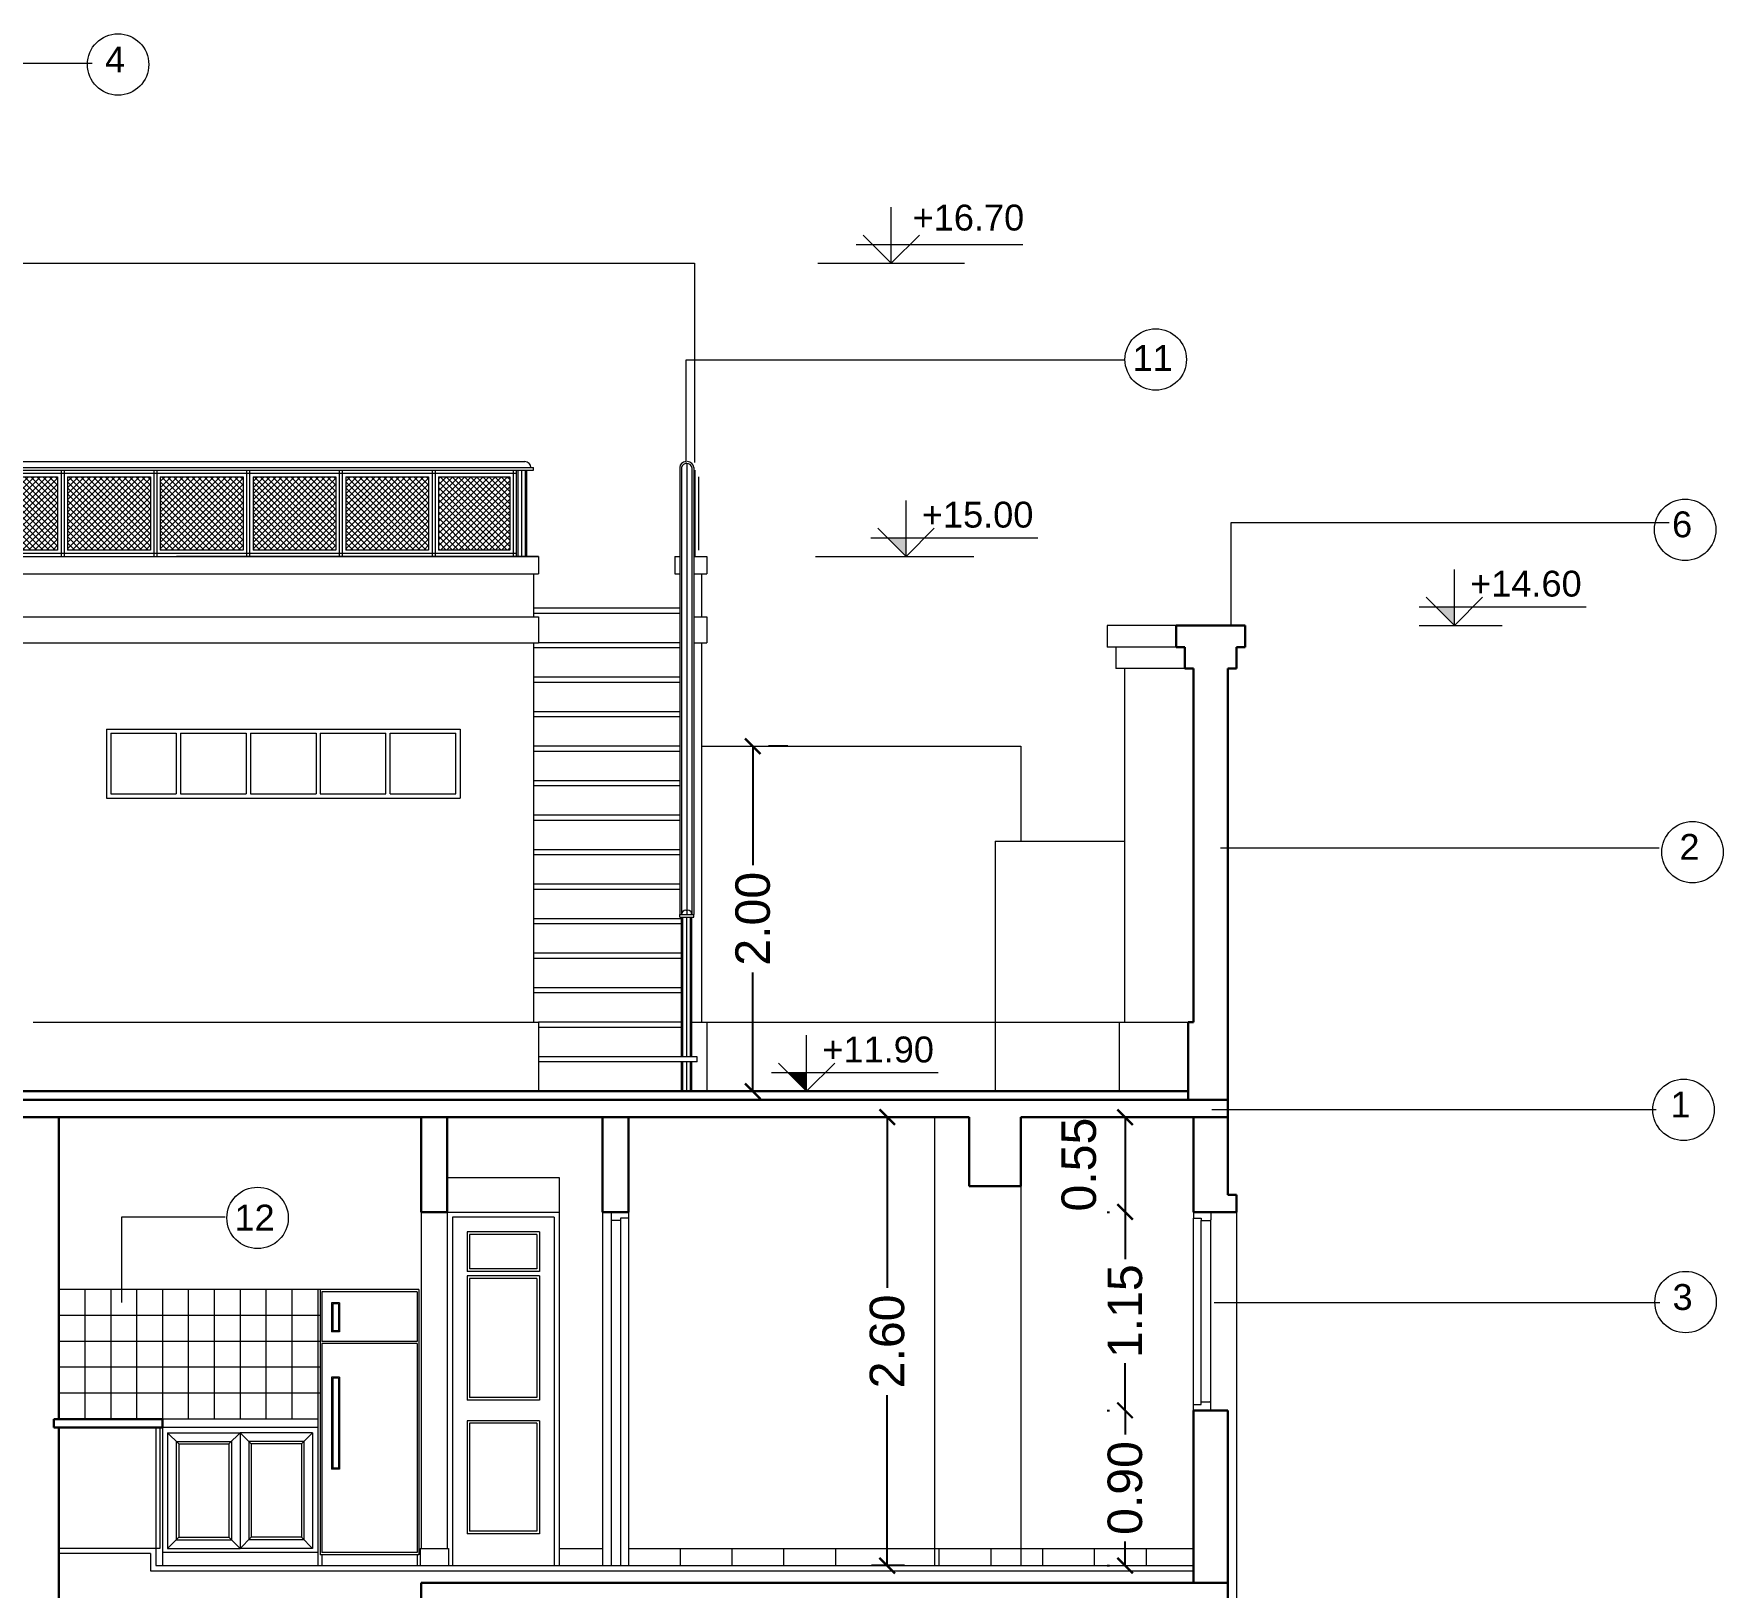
# Model space of a CAD drawing. Header units: millimetres. Extents: x 1578 to 2210, y 899 to 1032.
# Drawn here: x 1644.97 to 1654.76, y 911.18 to 920.18 of the extents above; entities that cross this region are included whole.
import ezdxf

# ---------------------------------------------------------------- set-up
doc = ezdxf.new("R2010")
doc.units = ezdxf.units.MM
for name, color, linetype, lineweight in [('CARPINTERIA', 7, 'Continuous', 18), ('COTAS', 7, 'Continuous', 15), ('ESTRUCTURA', 3, 'Continuous', 30), ('MUROS', 1, 'Continuous', 30), ('PISOS', 9, 'Continuous', 9), ('SANITARIOS', 7, 'Continuous', 20), ('TRAMAS', 7, 'Continuous', 15), ('UMBRALES', 7, 'Continuous', 18)]:
    doc.layers.add(name, color=color, linetype=linetype, lineweight=lineweight)
doc.styles.add('STYLE1', font='ARIAL.TTF')
doc.dimstyles.get("Standard").update_dxf_attribs({"dimscale": 0, "dimtxt": 0.2, "dimasz": 0.09, "dimexe": 0.09, "dimexo": 0.5, "dimgap": 0.05, "dimtad": 0, "dimzin": 0, "dimdsep": 46, "dimtxsty": 'STYLE1', "dimblk1": 'ARCHTICK', "dimblk2": 'ARCHTICK', "dimsah": 1, "dimcen": 0, "dimadec": 0, "dimazin": 0, "dimtfac": 1, "dimtofl": 0, "dimtmove": 2, "dimatfit": 3, "dimldrblk": 'ARCHTICK', "dimfxl": 1, "dimtolj": 1, "dimtzin": 0, "dimarcsym": 0})

# ---------------------------------------------------------------- blocks, each defined once
blk = doc.blocks.new('_ARCHTICK')
at = {"color": 0, "linetype": 'ByBlock', "const_width": 0.15}
blk.add_lwpolyline([(-0.5, -0.5), (0.5, 0.5)], dxfattribs=at)
blk = doc.blocks.new('*D97')
at = {"layer": 'COTAS', "color": 0, "lineweight": -2, "ltscale": 0.05}
for p, q in [((1649.1345, 916.0502), (1649.1345, 915.3614)), ((1649.3376, 916.0502), (1649.2245, 916.0502)), ((1649.1345, 914.0502), (1649.1345, 914.7391)), ((1649.3676, 914.0502), (1649.2245, 914.0502))]:
    blk.add_line(p, q, dxfattribs=at)
at = {"layer": 'DEFPOINTS', "color": 0, "ltscale": 0.05}
for p in [(1648.8376, 916.0502), (1648.8676, 914.0502), (1649.1345, 914.0502)]:
    blk.add_point(p, dxfattribs=at)
at = {"layer": 'COTAS', "color": 0, "lineweight": -2, "ltscale": 0.05, "xscale": 0.09, "yscale": 0.09, "zscale": 0.09}
for p, rotation in [((1649.1345, 916.0502), 90), ((1649.1345, 914.0502), 270)]:
    blk.add_blockref('_ARCHTICK', p, dxfattribs=dict(at, rotation=rotation))
at = {"layer": 'COTAS', "color": 0, "ltscale": 0.05, "insert": (1649.1345, 915.0502), "char_height": 0.2, "attachment_point": 5, "rotation": 90, "style": 'STYLE1'}
blk.add_mtext('\\A1;2.00', dxfattribs=at)
blk = doc.blocks.new('*D98')
at = {"layer": 'COTAS', "color": 0, "lineweight": -2, "ltscale": 0.05}
for p, q in [((1649.888, 913.9002), (1649.823, 913.9002)), ((1649.913, 913.9002), (1649.913, 912.9114)), ((1649.913, 911.3002), (1649.913, 912.2891)), ((1650.013, 911.3002), (1649.823, 911.3002))]:
    blk.add_line(p, q, dxfattribs=at)
at = {"layer": 'DEFPOINTS', "color": 0, "ltscale": 0.05}
for p in [(1650.388, 913.9002), (1649.913, 911.3002), (1650.513, 911.3002)]:
    blk.add_point(p, dxfattribs=at)
at = {"layer": 'COTAS', "color": 0, "lineweight": -2, "ltscale": 0.05, "xscale": 0.09, "yscale": 0.09, "zscale": 0.09}
for p, rotation in [((1649.913, 913.9002), 90), ((1649.913, 911.3002), 270)]:
    blk.add_blockref('_ARCHTICK', p, dxfattribs=dict(at, rotation=rotation))
at = {"layer": 'COTAS', "color": 0, "ltscale": 0.05, "insert": (1649.913, 912.6002), "char_height": 0.2, "attachment_point": 5, "rotation": 90, "style": 'STYLE1'}
blk.add_mtext('\\A1;2.60', dxfattribs=at)
blk = doc.blocks.new('*D99')
at = {"layer": 'COTAS', "color": 0, "lineweight": -2, "ltscale": 0.05}
for p, q in [((1651.188, 912.2002), (1651.2016, 912.2002)), ((1651.2916, 912.2002), (1651.2916, 912.0597)), ((1651.2916, 911.3002), (1651.2916, 911.4408)), ((1651.188, 911.3002), (1651.2016, 911.3002))]:
    blk.add_line(p, q, dxfattribs=at)
at = {"layer": 'DEFPOINTS', "color": 0, "ltscale": 0.05}
for p in [(1651.688, 912.2002), (1651.2916, 911.3002), (1651.688, 911.3002)]:
    blk.add_point(p, dxfattribs=at)
at = {"layer": 'COTAS', "color": 0, "lineweight": -2, "ltscale": 0.05, "xscale": 0.09, "yscale": 0.09, "zscale": 0.09}
for p, rotation in [((1651.2916, 912.2002), 90), ((1651.2916, 911.3002), 270)]:
    blk.add_blockref('_ARCHTICK', p, dxfattribs=dict(at, rotation=rotation))
at = {"layer": 'COTAS', "color": 0, "ltscale": 0.05, "insert": (1651.2916, 911.7502), "char_height": 0.2, "attachment_point": 5, "rotation": 90, "style": 'STYLE1'}
blk.add_mtext('\\A1;0.90', dxfattribs=at)
blk = doc.blocks.new('*D100')
at = {"layer": 'COTAS', "color": 0, "lineweight": -2, "ltscale": 0.05}
for p, q in [((1651.188, 913.3502), (1651.2016, 913.3502)), ((1651.2916, 913.3502), (1651.2916, 913.0763)), ((1651.2916, 912.2002), (1651.2916, 912.4742)), ((1651.188, 912.2002), (1651.2016, 912.2002))]:
    blk.add_line(p, q, dxfattribs=at)
at = {"layer": 'DEFPOINTS', "color": 0, "ltscale": 0.05}
for p in [(1651.688, 913.3502), (1651.2916, 912.2002), (1651.688, 912.2002)]:
    blk.add_point(p, dxfattribs=at)
at = {"layer": 'COTAS', "color": 0, "lineweight": -2, "ltscale": 0.05, "xscale": 0.09, "yscale": 0.09, "zscale": 0.09}
for p, rotation in [((1651.2916, 913.3502), 90), ((1651.2916, 912.2002), 270)]:
    blk.add_blockref('_ARCHTICK', p, dxfattribs=dict(at, rotation=rotation))
at = {"layer": 'COTAS', "color": 0, "ltscale": 0.05, "insert": (1651.2916, 912.7752), "char_height": 0.2, "attachment_point": 5, "rotation": 90, "style": 'STYLE1'}
blk.add_mtext('\\A1;1.15', dxfattribs=at)
blk = doc.blocks.new('*D101')
at = {"layer": 'COTAS', "color": 0, "lineweight": -2, "ltscale": 0.05}
for p, q in [((1651.188, 913.9002), (1651.2016, 913.9002)), ((1651.2916, 913.9002), (1651.2916, 913.3502)), ((1651.188, 913.3502), (1651.2016, 913.3502))]:
    blk.add_line(p, q, dxfattribs=at)
at = {"layer": 'DEFPOINTS', "color": 0, "ltscale": 0.05}
for p in [(1651.688, 913.9002), (1651.2916, 913.3502), (1651.688, 913.3502)]:
    blk.add_point(p, dxfattribs=at)
at = {"layer": 'COTAS', "color": 0, "lineweight": -2, "ltscale": 0.05, "xscale": 0.09, "yscale": 0.09, "zscale": 0.09}
for p, rotation in [((1651.2916, 913.9002), 90), ((1651.2916, 913.3502), 270)]:
    blk.add_blockref('_ARCHTICK', p, dxfattribs=dict(at, rotation=rotation))
at = {"layer": 'COTAS', "color": 0, "ltscale": 0.05, "insert": (1651.0245, 913.6252), "char_height": 0.2, "attachment_point": 5, "rotation": 90, "style": 'STYLE1'}
blk.add_mtext('\\A1;0.55', dxfattribs=at)

msp = doc.modelspace()

# ---------------------------------------------------------------- hatches: boundary and pattern name
at = {"layer": 'COTAS', "ltscale": 0.05}
h = msp.add_hatch(color=256, dxfattribs=at)
h.paths.add_polyline_path([(1653.1999, 916.859), (1653.0911, 916.859), (1653.1999, 916.7502)])
h.paths.add_polyline_path([(1650.0225, 917.259), (1649.9137, 917.259), (1650.0225, 917.1502)])
msp.add_hatch(color=256, dxfattribs=at).paths.add_polyline_path([(1649.4462, 914.1587), (1649.3374, 914.1587), (1649.4459, 914.0502), (1649.4462, 914.0502)])
at = {"layer": 'PISOS', "ltscale": 0.1}
h = msp.add_hatch(dxfattribs=at)
h.set_pattern_fill('ANSI37', color=256, scale=0.2, style=0)
h.set_pattern_definition([(45, (1662.762318, 841.251814), (-0.0176776695, 0.0176776695), []), (135, (1662.762318, 841.251814), (-0.0176776695, -0.0176776695), [])])
h.paths.add_polyline_path([(1644.6255, 917.1877), (1645.1055, 917.1877), (1645.1055, 917.6127), (1644.6255, 917.6127)])
h = msp.add_hatch(dxfattribs=at)
h.set_pattern_fill('ANSI37', color=256, scale=0.2, style=0)
h.set_pattern_definition([(45, (1663.299818, 841.251814), (-0.0176776695, 0.0176776695), []), (135, (1663.299818, 841.251814), (-0.0176776695, -0.0176776695), [])])
h.paths.add_polyline_path([(1645.163, 917.1877), (1645.643, 917.1877), (1645.643, 917.6127), (1645.163, 917.6127)])
h = msp.add_hatch(dxfattribs=at)
h.set_pattern_fill('ANSI37', color=256, scale=0.2, style=0)
h.set_pattern_definition([(45, (1663.837318, 841.251814), (-0.0176776695, 0.0176776695), []), (135, (1663.837318, 841.251814), (-0.0176776695, -0.0176776695), [])])
h.paths.add_polyline_path([(1645.7005, 917.1877), (1646.1805, 917.1877), (1646.1805, 917.6127), (1645.7005, 917.6127)])
h = msp.add_hatch(dxfattribs=at)
h.set_pattern_fill('ANSI37', color=256, scale=0.2, style=0)
h.set_pattern_definition([(45, (1664.374818, 841.251814), (-0.0176776695, 0.0176776695), []), (135, (1664.374818, 841.251814), (-0.0176776695, -0.0176776695), [])])
h.paths.add_polyline_path([(1646.238, 917.1877), (1646.718, 917.1877), (1646.718, 917.6127), (1646.238, 917.6127)])
h = msp.add_hatch(dxfattribs=at)
h.set_pattern_fill('ANSI37', color=256, scale=0.2, style=0)
h.set_pattern_definition([(45, (1664.912318, 841.251814), (-0.0176776695, 0.0176776695), []), (135, (1664.912318, 841.251814), (-0.0176776695, -0.0176776695), [])])
h.paths.add_polyline_path([(1646.7755, 917.1877), (1647.2555, 917.1877), (1647.2555, 917.6127), (1646.7755, 917.6127)])
at = {"layer": 'PISOS', "ltscale": 0.05}
h = msp.add_hatch(dxfattribs=at)
h.set_pattern_fill('ANSI37', color=256, scale=0.2, style=0)
h.set_pattern_definition([(45, (1571.167602, 826.924777), (-0.0176776695, 0.0176776695), []), (135, (1571.167602, 826.924777), (-0.0176776695, -0.0176776695), [])])
h.paths.add_polyline_path([(1647.313, 917.1877), (1647.7255, 917.1877), (1647.7255, 917.6127), (1647.313, 917.6127)])

# ---------------------------------------------------------------- linework, layer by layer
at = {"layer": 'CARPINTERIA', "ltscale": 0.05}
for p, q in [((1648.7112, 916.8502), (1647.863, 916.8502)), ((1648.7112, 916.8202), (1647.863, 916.8202)), ((1648.713, 916.6202), (1647.863, 916.6202)), ((1648.713, 916.6502), (1647.893, 916.6502)), ((1648.7112, 916.4502), (1647.863, 916.4502)), ((1648.7112, 916.4202), (1647.863, 916.4202)), ((1648.7112, 916.2502), (1647.863, 916.2502)), ((1648.7112, 916.2202), (1647.863, 916.2202)), ((1648.7112, 916.0502), (1647.863, 916.0502)), ((1648.7112, 916.0202), (1647.863, 916.0202)), ((1648.7112, 915.8502), (1647.863, 915.8502)), ((1648.7112, 915.8202), (1647.863, 915.8202)), ((1648.7112, 915.6502), (1647.863, 915.6502)), ((1648.7112, 915.6202), (1647.863, 915.6202)), ((1648.7112, 915.4502), (1647.863, 915.4502)), ((1648.7112, 915.4202), (1647.863, 915.4202)), ((1648.7112, 915.2502), (1647.863, 915.2502)), ((1648.7112, 915.2202), (1647.863, 915.2202)), ((1648.7216, 915.0502), (1647.863, 915.0502)), ((1648.7216, 915.0202), (1647.863, 915.0202)), ((1648.7216, 914.8502), (1647.863, 914.8502)), ((1648.7216, 914.8202), (1647.863, 914.8202)), ((1648.7216, 914.6502), (1647.863, 914.6502)), ((1648.7216, 914.6202), (1647.863, 914.6202)), ((1648.7216, 914.4502), (1647.893, 914.4502)), ((1648.7216, 914.4202), (1647.893, 914.4202)), ((1648.8125, 914.2502), (1647.893, 914.2502)), ((1648.8125, 914.2202), (1648.8125, 914.2502)), ((1648.8125, 914.2202), (1647.893, 914.2202))]:
    msp.add_line(p, q, dxfattribs=at)
at = {"layer": 'CARPINTERIA', "ltscale": 0.1}
for p, q in [((1645.413, 916.1252), (1645.413, 915.7752)), ((1645.413, 916.1252), (1645.793, 916.1252)), ((1645.793, 916.1252), (1645.793, 915.7752)), ((1645.818, 916.1252), (1645.818, 915.7752)), ((1645.818, 916.1252), (1646.198, 916.1252)), ((1646.198, 916.1252), (1646.198, 915.7752)), ((1646.223, 916.1252), (1646.223, 915.7752)), ((1646.223, 916.1252), (1646.603, 916.1252)), ((1646.603, 916.1252), (1646.603, 915.7752)), ((1646.628, 916.1252), (1646.628, 915.7752)), ((1646.628, 916.1252), (1647.008, 916.1252)), ((1647.008, 915.7752), (1647.008, 916.1252)), ((1647.033, 915.7752), (1647.033, 916.1252)), ((1647.033, 916.1252), (1647.413, 916.1252)), ((1647.413, 915.7752), (1647.413, 916.1252)), ((1645.413, 915.7752), (1645.793, 915.7752)), ((1645.818, 915.7752), (1646.198, 915.7752)), ((1646.223, 915.7752), (1646.603, 915.7752)), ((1646.628, 915.7752), (1647.008, 915.7752)), ((1647.033, 915.7752), (1647.413, 915.7752)), ((1647.393, 913.3202), (1647.393, 911.3002)), ((1647.983, 913.3202), (1647.393, 913.3202)), ((1647.983, 913.3202), (1647.983, 911.3002)), ((1647.883, 913.2202), (1647.493, 913.2202)), ((1647.493, 913.2202), (1647.493, 913.0202)), ((1647.883, 913.2202), (1647.883, 913.0202)), ((1647.883, 913.0202), (1647.493, 913.0202)), ((1647.883, 912.9649), (1647.493, 912.9649)), ((1647.493, 912.9649), (1647.493, 912.2752)), ((1647.883, 912.9649), (1647.883, 912.2752)), ((1647.883, 912.2752), (1647.493, 912.2752)), ((1645.6745, 912.1002), (1645.6745, 911.4002)), ((1645.698, 912.1002), (1645.698, 911.4002)), ((1647.493, 912.1252), (1647.493, 911.5002)), ((1647.883, 912.1252), (1647.493, 912.1252)), ((1647.883, 912.1252), (1647.883, 911.5002)), ((1645.7428, 912.0704), (1645.7428, 911.4002)), ((1645.7428, 912.0704), (1646.163, 912.0704)), ((1646.163, 912.0704), (1646.163, 911.4002)), ((1646.5831, 912.0704), (1646.163, 912.0704)), ((1646.5831, 912.0704), (1646.5831, 911.4002)), ((1647.883, 911.5002), (1647.493, 911.5002)), ((1645.698, 911.4002), (1645.6745, 911.4002)), ((1645.7428, 911.4002), (1646.163, 911.4002)), ((1646.5831, 911.4002), (1646.163, 911.4002))]:
    msp.add_line(p, q, dxfattribs=at)
at = {"layer": 'CARPINTERIA'}
for p, q in [((1648.313, 913.3502), (1648.313, 913.3052)), ((1648.413, 913.3502), (1648.313, 913.3502)), ((1648.313, 913.3052), (1648.313, 911.3002)), ((1648.368, 913.3002), (1648.318, 913.3002)), ((1648.413, 913.3152), (1648.368, 913.3152)), ((1648.368, 913.3152), (1648.368, 913.3002)), ((1648.368, 913.3002), (1648.368, 911.3002)), ((1648.413, 913.3502), (1648.413, 913.3152)), ((1648.413, 913.3152), (1648.413, 911.3002)), ((1651.688, 913.3502), (1651.788, 913.3502)), ((1651.688, 913.3502), (1651.688, 913.3152)), ((1651.688, 912.2352), (1651.688, 913.3152)), ((1651.688, 913.3152), (1651.733, 913.3152)), ((1651.733, 913.3152), (1651.733, 913.3002)), ((1651.733, 912.2502), (1651.733, 913.3002)), ((1651.733, 913.3002), (1651.783, 913.3002)), ((1651.788, 913.3502), (1651.788, 913.3052)), ((1651.788, 912.2452), (1651.788, 913.3052)), ((1651.688, 912.2002), (1651.688, 912.2352)), ((1651.688, 912.2352), (1651.733, 912.2352)), ((1651.688, 912.2002), (1651.788, 912.2002)), ((1651.733, 912.2502), (1651.783, 912.2502)), ((1651.733, 912.2352), (1651.733, 912.2502)), ((1651.788, 912.2002), (1651.788, 912.2452))]:
    msp.add_line(p, q, dxfattribs=at)
for centre, start, end in [((1648.318, 913.3052), 180, 270), ((1651.783, 913.3052), 270, 0), ((1651.783, 912.2452), 0, 90)]:
    msp.add_arc(centre, 0.005, start, end, dxfattribs=at)
at = {"layer": 'COTAS', "ltscale": 0.05}
for p, q in [((1642.7669, 920.0097), (1645.3053, 920.0097)), ((1649.7734, 919.0138), (1649.937, 918.8502)), ((1649.937, 918.8502), (1650.1005, 919.0138)), ((1649.5111, 918.8502), (1650.3604, 918.8502)), ((1648.7453, 918.2876), (1648.7453, 917.6943)), ((1651.2872, 918.2876), (1648.7453, 918.2876)), ((1649.859, 917.3138), (1650.0225, 917.1502)), ((1650.0225, 917.1502), (1650.186, 917.3138)), ((1654.4455, 917.3453), (1651.9037, 917.3453)), ((1651.9037, 917.3453), (1651.9037, 916.7521)), ((1649.4974, 917.1502), (1650.4152, 917.1502)), ((1653.0363, 916.9138), (1653.1999, 916.7502)), ((1653.1999, 916.7502), (1653.3634, 916.9138)), ((1654.3865, 915.46), (1651.8447, 915.46)), ((1649.2826, 914.2135), (1649.4462, 914.0499)), ((1649.4462, 914.0499), (1649.6097, 914.2135)), ((1651.7939, 913.9437), (1654.3697, 913.9437)), ((1645.4785, 913.323), (1646.0762, 913.323)), ((1645.4785, 912.8249), (1645.4785, 913.323)), ((1651.8088, 912.8249), (1654.3903, 912.8249))]:
    msp.add_line(p, q, dxfattribs=at)
at = {"layer": 'COTAS', "ltscale": 0.1}
for p, q in [((1649.937, 918.8502), (1649.937, 919.1749)), ((1649.7337, 918.959), (1650.6999, 918.959)), ((1650.0225, 917.1502), (1650.0225, 917.4749)), ((1649.8192, 917.259), (1650.7855, 917.259)), ((1653.1999, 916.7502), (1653.1999, 917.0749)), ((1652.9966, 916.859), (1653.9628, 916.859)), ((1652.9966, 916.7502), (1653.476, 916.7502)), ((1649.4462, 914.0499), (1649.4462, 914.3746)), ((1649.2429, 914.1587), (1650.2091, 914.1587)), ((1648.9911, 911.3002), (1649.4705, 911.3002))]:
    msp.add_line(p, q, dxfattribs=at)
at = {"layer": 'COTAS', "ltscale": 0.05}
for centre in [(1645.456, 920.0024), (1651.4691, 918.2921), (1654.5373, 917.305), (1654.5799, 915.4362), (1654.528, 913.9426), (1646.2644, 913.3162), (1654.54, 912.8282)]:
    msp.add_circle(centre, 0.178, dxfattribs=at)
at = {"layer": 'ESTRUCTURA', "ltscale": 0.1}
for p, q in [((1636.638, 914.0002), (1651.888, 914.0002)), ((1651.888, 913.9002), (1651.888, 914.0002)), ((1643.813, 913.9002), (1650.388, 913.9002)), ((1650.388, 913.5002), (1650.388, 913.9002)), ((1650.688, 913.9002), (1651.888, 913.9002)), ((1650.688, 913.5002), (1650.688, 913.9002)), ((1650.388, 913.5002), (1650.688, 913.5002)), ((1645.083, 912.1502), (1645.083, 912.1002)), ((1645.713, 912.1502), (1645.083, 912.1502)), ((1645.713, 912.1002), (1645.083, 912.1002)), ((1645.713, 912.1002), (1645.713, 912.1502)), ((1647.213, 911.2002), (1651.888, 911.2002)), ((1647.213, 911.2002), (1647.213, 911.0002)), ((1651.888, 911.1002), (1651.888, 911.2002))]:
    msp.add_line(p, q, dxfattribs=at)
at = {"layer": 'MUROS', "ltscale": 0.1}
for p, q in [((1651.988, 916.7502), (1651.588, 916.7502)), ((1651.588, 916.7502), (1651.588, 916.6252)), ((1651.988, 916.7502), (1651.988, 916.6252)), ((1651.638, 916.6252), (1651.588, 916.6252)), ((1651.638, 916.6252), (1651.638, 916.5002)), ((1651.938, 916.6252), (1651.938, 916.5002)), ((1651.988, 916.6252), (1651.938, 916.6252)), ((1651.688, 916.5002), (1651.638, 916.5002)), ((1651.688, 916.5002), (1651.688, 914.4502)), ((1651.888, 914.0002), (1651.888, 916.5002)), ((1651.938, 916.5002), (1651.888, 916.5002)), ((1651.658, 914.4502), (1651.658, 914.0002)), ((1651.658, 914.4502), (1651.688, 914.4502)), ((1636.8554, 914.0502), (1651.658, 914.0502)), ((1645.113, 913.9002), (1645.113, 912.1502)), ((1647.213, 913.9002), (1647.213, 913.3502)), ((1647.363, 913.9002), (1647.363, 913.3502)), ((1648.263, 913.9002), (1648.263, 913.3502)), ((1648.413, 913.9002), (1648.413, 913.3502)), ((1651.688, 913.9002), (1651.688, 913.3502)), ((1651.888, 913.9002), (1651.888, 913.4502)), ((1651.888, 913.4502), (1651.938, 913.4502)), ((1651.938, 913.4502), (1651.938, 913.3502)), ((1647.213, 913.3502), (1647.363, 913.3502)), ((1648.263, 913.3502), (1648.413, 913.3502)), ((1651.688, 913.3502), (1651.938, 913.3502)), ((1651.688, 912.2002), (1651.688, 911.2002)), ((1651.688, 912.2002), (1651.888, 912.2002)), ((1651.888, 912.2002), (1651.888, 911.2002)), ((1645.113, 912.1002), (1645.113, 911.0002))]:
    msp.add_line(p, q, dxfattribs=at)
at = {"layer": 'PISOS'}
for p, q in [((1647.7717, 917.6502), (1647.7717, 917.1502)), ((1647.793, 917.6502), (1647.793, 917.1502)), ((1647.8142, 917.6502), (1647.8142, 917.1502))]:
    msp.add_line(p, q, dxfattribs=at)
at = {"layer": 'PISOS', "ltscale": 0.05}
for p, q in [((1648.7284, 914.2502), (1648.7284, 915.0602)), ((1648.7516, 914.2502), (1648.7516, 915.0602)), ((1648.7726, 914.2502), (1648.7726, 915.0602)), ((1648.7284, 914.0502), (1648.7284, 914.2202)), ((1648.7516, 914.0502), (1648.7516, 914.2202)), ((1648.7726, 914.0502), (1648.7726, 914.2202))]:
    msp.add_line(p, q, dxfattribs=at)
at = {"layer": 'SANITARIOS'}
for p, q in [((1641.263, 917.6652), (1647.863, 917.6652)), ((1641.313, 917.7002), (1647.813, 917.7002)), ((1647.863, 917.6502), (1647.863, 917.6652)), ((1641.263, 917.6502), (1647.863, 917.6502)), ((1647.763, 917.6502), (1647.763, 917.1502)), ((1647.823, 917.6502), (1647.823, 917.1502))]:
    msp.add_line(p, q, dxfattribs=at)
at = {"layer": 'SANITARIOS', "ltscale": 0.05}
for p, q in [((1648.7112, 917.6652), (1648.7112, 915.0752)), ((1648.792, 917.6652), (1648.792, 915.0752)), ((1648.7112, 915.0752), (1648.792, 915.0752)), ((1648.7112, 915.0602), (1648.7112, 915.0752)), ((1648.7112, 915.0602), (1648.792, 915.0602)), ((1648.7216, 914.2502), (1648.7216, 915.0602)), ((1648.7466, 915.1002), (1648.7566, 915.1002)), ((1648.7816, 914.2502), (1648.7816, 915.0602)), ((1648.792, 915.0602), (1648.792, 915.0752)), ((1648.7216, 914.0502), (1648.7216, 914.2202)), ((1648.7816, 914.0502), (1648.7816, 914.2202))]:
    msp.add_line(p, q, dxfattribs=at)
at = {"layer": 'SANITARIOS'}
for centre, start, end in [((1647.813, 917.6652), 0, 90), ((1648.7462, 917.6652), 90, 180), ((1648.7566, 917.6652), 0, 90)]:
    msp.add_arc(centre, 0.035, start, end, dxfattribs=at)
at = {"layer": 'SANITARIOS', "ltscale": 0.05}
for centre, start, end in [((1648.7466, 915.0752), 90, 180), ((1648.7566, 915.0752), 0, 90)]:
    msp.add_arc(centre, 0.025, start, end, dxfattribs=at)
at = {"layer": 'TRAMAS', "ltscale": 0.05}
for p, q in [((1648.7216, 917.6652), (1648.7216, 915.0752)), ((1648.7516, 917.6895), (1648.7516, 915.0752)), ((1648.7816, 917.6652), (1648.7816, 915.0752))]:
    msp.add_line(p, q, dxfattribs=at)
at = {"layer": 'TRAMAS'}
for p, q in [((1644.6255, 917.6127), (1645.1055, 917.6127)), ((1645.1055, 917.6127), (1645.1055, 917.1877)), ((1645.163, 917.6127), (1645.163, 917.1877)), ((1645.163, 917.6127), (1645.643, 917.6127)), ((1645.643, 917.6127), (1645.643, 917.1877)), ((1645.7005, 917.6127), (1646.1805, 917.6127)), ((1645.7005, 917.6127), (1645.7005, 917.1877)), ((1646.1805, 917.6127), (1646.1805, 917.1877)), ((1646.238, 917.6127), (1646.718, 917.6127)), ((1646.238, 917.6127), (1646.238, 917.1877)), ((1646.718, 917.6127), (1646.718, 917.1877)), ((1646.7755, 917.6127), (1646.7755, 917.1877)), ((1646.7755, 917.6127), (1647.2555, 917.6127)), ((1647.2555, 917.6127), (1647.2555, 917.1877)), ((1647.313, 917.6127), (1647.7255, 917.6127)), ((1647.313, 917.6127), (1647.313, 917.1877)), ((1647.7255, 917.6127), (1647.7255, 917.1877)), ((1648.8191, 917.6127), (1648.8191, 917.1877)), ((1645.1055, 917.1877), (1644.6255, 917.1877)), ((1645.643, 917.1877), (1645.163, 917.1877)), ((1646.1805, 917.1877), (1645.7005, 917.1877)), ((1646.718, 917.1877), (1646.238, 917.1877)), ((1647.2555, 917.1877), (1646.7755, 917.1877)), ((1647.7255, 917.1877), (1647.313, 917.1877))]:
    msp.add_line(p, q, dxfattribs=at)
at = {"layer": 'TRAMAS', "ltscale": 0.1}
for p, q in [((1651.938, 913.3502), (1651.938, 906.6002)), ((1647.898, 913.2352), (1647.478, 913.2352)), ((1647.478, 913.2352), (1647.478, 913.0052)), ((1647.898, 913.2352), (1647.898, 913.0052)), ((1647.898, 913.0052), (1647.478, 913.0052)), ((1647.898, 912.9799), (1647.478, 912.9799)), ((1647.478, 912.9799), (1647.478, 912.2602)), ((1647.898, 912.9799), (1647.898, 912.2602)), ((1646.628, 912.9002), (1645.113, 912.9002)), ((1645.263, 912.9002), (1645.263, 912.1502)), ((1645.413, 912.9002), (1645.413, 912.1502)), ((1645.563, 912.9002), (1645.563, 912.1502)), ((1645.713, 912.9002), (1645.713, 912.1502)), ((1645.863, 912.9002), (1645.863, 912.1502)), ((1646.013, 912.9002), (1646.013, 912.1502)), ((1646.163, 912.9002), (1646.163, 912.1502)), ((1646.313, 912.9002), (1646.313, 912.1502)), ((1646.463, 912.9002), (1646.463, 912.1502)), ((1646.613, 912.9002), (1646.613, 912.1502)), ((1646.628, 912.7502), (1645.113, 912.7502)), ((1646.628, 912.6002), (1645.113, 912.6002)), ((1646.628, 912.4502), (1645.113, 912.4502)), ((1646.628, 912.3002), (1645.113, 912.3002)), ((1647.898, 912.2602), (1647.478, 912.2602)), ((1647.478, 912.1402), (1647.478, 911.4852)), ((1647.898, 912.1402), (1647.478, 912.1402)), ((1647.898, 912.1402), (1647.898, 911.4852)), ((1645.7428, 912.0704), (1645.8078, 912.0054)), ((1645.7928, 912.0204), (1645.7928, 911.4502)), ((1645.7928, 912.0204), (1646.113, 912.0204)), ((1645.8078, 912.0054), (1646.098, 912.0054)), ((1645.8078, 912.0054), (1645.8078, 911.4652)), ((1646.098, 912.0054), (1646.163, 912.0704)), ((1646.098, 912.0054), (1646.098, 911.4652)), ((1646.113, 912.0204), (1646.113, 911.4502)), ((1646.228, 912.0054), (1646.163, 912.0704)), ((1646.213, 912.0204), (1646.213, 911.4502)), ((1646.5331, 912.0204), (1646.213, 912.0204)), ((1646.5181, 912.0054), (1646.228, 912.0054)), ((1646.228, 912.0054), (1646.228, 911.4652)), ((1646.5831, 912.0704), (1646.5181, 912.0054)), ((1646.5181, 912.0054), (1646.5181, 911.4652)), ((1646.5331, 912.0204), (1646.5331, 911.4502)), ((1645.7428, 911.4002), (1645.8078, 911.4652)), ((1645.7928, 911.4502), (1646.113, 911.4502)), ((1645.8078, 911.4652), (1646.098, 911.4652)), ((1646.098, 911.4652), (1646.163, 911.4002)), ((1646.228, 911.4652), (1646.163, 911.4002)), ((1646.5331, 911.4502), (1646.213, 911.4502)), ((1646.5181, 911.4652), (1646.228, 911.4652)), ((1646.5831, 911.4002), (1646.5181, 911.4652)), ((1647.898, 911.4852), (1647.478, 911.4852)), ((1648.713, 911.4002), (1648.713, 911.3002)), ((1649.013, 911.4002), (1649.013, 911.3002)), ((1649.313, 911.4002), (1649.313, 911.3002)), ((1649.613, 911.4002), (1649.613, 911.3002)), ((1649.913, 911.4002), (1649.913, 911.3002)), ((1650.213, 911.4002), (1650.213, 911.3002)), ((1650.513, 911.4002), (1650.513, 911.3002)), ((1650.813, 911.4002), (1650.813, 911.3002)), ((1651.113, 911.4002), (1651.113, 911.3002)), ((1651.413, 911.4002), (1651.413, 911.3002)), ((1645.6445, 911.3702), (1645.113, 911.3702)), ((1645.6445, 911.3702), (1645.6445, 911.2702)), ((1645.6445, 911.2702), (1651.688, 911.2702))]:
    msp.add_line(p, q, dxfattribs=at)
at = {"layer": 'TRAMAS', "ltscale": 0.05}
msp.add_arc((1648.7516, 917.6588), 0.0307, 12.09954, 167.90046, dxfattribs=at)
at = {"layer": 'UMBRALES', "ltscale": 0.05}
for p, q in [((1643.763, 918.8502), (1648.7961, 918.8502)), ((1648.7961, 918.8502), (1648.7961, 917.6949)), ((1641.233, 917.1502), (1647.893, 917.1502)), ((1647.893, 917.1502), (1647.893, 917.0502)), ((1648.683, 917.1502), (1648.7112, 917.1502)), ((1648.792, 917.1502), (1648.8676, 917.1502)), ((1648.8676, 917.1502), (1648.8676, 917.0502)), ((1641.233, 917.0502), (1647.893, 917.0502)), ((1647.863, 917.0502), (1647.863, 916.8002)), ((1648.683, 917.0502), (1648.7112, 917.0502)), ((1648.792, 917.0502), (1648.8676, 917.0502)), ((1648.8376, 917.0502), (1648.8376, 916.8002)), ((1644.003, 916.8002), (1647.893, 916.8002)), ((1647.893, 916.8002), (1647.893, 916.6502)), ((1648.792, 916.8002), (1648.8676, 916.8002)), ((1648.8676, 916.8002), (1648.8676, 916.6502)), ((1644.003, 916.6502), (1647.893, 916.6502)), ((1647.863, 916.6502), (1647.863, 914.4502)), ((1648.792, 916.6502), (1648.8676, 916.6502)), ((1648.8376, 916.6502), (1648.8376, 914.4502)), ((1648.8376, 916.0502), (1650.688, 916.0502)), ((1650.688, 916.0502), (1650.688, 915.5002)), ((1650.538, 915.5002), (1651.288, 915.5002)), ((1650.538, 915.5002), (1650.538, 914.0502)), ((1644.963, 914.4502), (1647.893, 914.4502)), ((1647.893, 914.4502), (1647.893, 914.0502)), ((1648.7816, 914.4502), (1648.8676, 914.4502)), ((1648.8676, 914.4502), (1648.8676, 914.0502)), ((1648.8676, 914.4502), (1651.658, 914.4502))]:
    msp.add_line(p, q, dxfattribs=at)
at = {"layer": 'UMBRALES'}
for p, q in [((1641.363, 917.6327), (1647.763, 917.6327)), ((1645.1255, 917.6502), (1645.1255, 917.1502)), ((1645.143, 917.6502), (1645.143, 917.1502)), ((1645.663, 917.6502), (1645.663, 917.1502)), ((1645.6805, 917.6502), (1645.6805, 917.1502)), ((1646.2005, 917.6502), (1646.2005, 917.1502)), ((1646.218, 917.6502), (1646.218, 917.1502)), ((1646.738, 917.6502), (1646.738, 917.1502)), ((1646.7555, 917.6502), (1646.7555, 917.1502)), ((1647.2755, 917.6502), (1647.2755, 917.1502)), ((1647.293, 917.6502), (1647.293, 917.1502)), ((1647.7455, 917.6502), (1647.7455, 917.1502)), ((1648.7991, 917.6502), (1648.7991, 917.1502)), ((1647.763, 917.1677), (1641.363, 917.1677))]:
    msp.add_line(p, q, dxfattribs=at)
at = {"layer": 'UMBRALES', "ltscale": 0.1}
for p, q in [((1647.893, 917.1502), (1645.7952, 917.1502)), ((1648.683, 917.1502), (1648.683, 917.0502)), ((1651.188, 916.7502), (1651.188, 916.6252)), ((1651.588, 916.7502), (1651.188, 916.7502)), ((1651.588, 916.6252), (1651.188, 916.6252)), ((1651.238, 916.6252), (1651.238, 916.5002)), ((1651.638, 916.5002), (1651.238, 916.5002)), ((1651.288, 916.5002), (1651.288, 914.4502)), ((1645.388, 916.1502), (1645.388, 915.7502)), ((1645.388, 916.1502), (1647.438, 916.1502)), ((1647.438, 916.1502), (1647.438, 915.7502)), ((1645.388, 915.7502), (1647.438, 915.7502)), ((1651.258, 914.4502), (1651.258, 914.0502)), ((1650.188, 913.9002), (1650.188, 911.3002)), ((1647.363, 913.5502), (1648.013, 913.5502)), ((1648.013, 913.5502), (1648.013, 911.3002)), ((1650.688, 913.5002), (1650.688, 911.3002)), ((1647.213, 913.3502), (1647.213, 911.4002)), ((1647.363, 913.3502), (1647.363, 911.4002)), ((1647.363, 913.3502), (1648.013, 913.3502)), ((1648.263, 913.3502), (1648.263, 911.3002)), ((1646.628, 912.9002), (1646.628, 911.3629)), ((1647.198, 912.9002), (1646.628, 912.9002)), ((1646.6371, 912.8878), (1646.6371, 912.5996)), ((1647.1889, 912.8878), (1646.6371, 912.8878)), ((1647.1889, 912.8878), (1647.1889, 912.5996)), ((1647.198, 912.9002), (1647.198, 911.3629)), ((1646.6936, 912.823), (1646.6936, 912.6563)), ((1646.7398, 912.823), (1646.6936, 912.823)), ((1646.7002, 912.8176), (1646.7002, 912.6618)), ((1646.7332, 912.8176), (1646.7002, 912.8176)), ((1646.7332, 912.8176), (1646.7332, 912.6618)), ((1646.7398, 912.823), (1646.7398, 912.6563)), ((1647.1889, 912.5996), (1646.6371, 912.5996)), ((1646.6371, 912.5871), (1646.6371, 911.3768)), ((1647.1889, 912.5871), (1646.6371, 912.5871)), ((1646.7398, 912.6563), (1646.6936, 912.6563)), ((1646.7332, 912.6618), (1646.7002, 912.6618)), ((1647.1889, 912.5871), (1647.1889, 911.3768)), ((1646.6936, 912.3922), (1646.6936, 911.8602)), ((1646.7398, 912.3922), (1646.6936, 912.3922)), ((1646.7002, 912.3867), (1646.7002, 911.8657)), ((1646.7332, 912.3867), (1646.7002, 912.3867)), ((1646.7332, 912.3867), (1646.7332, 911.8657)), ((1646.7398, 912.3922), (1646.7398, 911.8602)), ((1646.613, 912.1502), (1645.713, 912.1502)), ((1645.713, 912.1002), (1645.713, 911.3002)), ((1646.613, 912.1002), (1645.713, 912.1002)), ((1646.613, 912.1502), (1646.613, 911.3002)), ((1646.7398, 911.8602), (1646.6936, 911.8602)), ((1646.7332, 911.8657), (1646.7002, 911.8657)), ((1645.6745, 911.4002), (1645.113, 911.4002)), ((1645.6745, 911.4002), (1645.6745, 911.3002)), ((1647.2071, 911.4002), (1647.3707, 911.4002)), ((1647.2071, 911.4002), (1647.2071, 911.3002)), ((1647.3707, 911.4002), (1647.3707, 911.3002)), ((1648.013, 911.4002), (1648.263, 911.4002)), ((1648.413, 911.4002), (1651.688, 911.4002)), ((1648.413, 911.4002), (1651.688, 911.4002)), ((1645.6745, 911.3002), (1651.688, 911.3002)), ((1646.613, 911.3764), (1645.713, 911.3764)), ((1647.198, 911.3629), (1646.628, 911.3629)), ((1647.1889, 911.3768), (1646.6371, 911.3768)), ((1646.6371, 911.3629), (1646.6371, 911.3002)), ((1647.1889, 911.3629), (1647.1889, 911.3002))]:
    msp.add_line(p, q, dxfattribs=at)

# ---------------------------------------------------------------- texts
at = {"layer": 'COTAS', "ltscale": 0.1, "char_height": 0.15, "attachment_point": 5, "style": 'STYLE1'}
for s, insert in [('4', (1645.4385, 920.0311)), ('+16.70', (1650.3836, 919.1139)), ('11', (1651.4515, 918.3007)), ('+15.00', (1650.4371, 917.3918)), ('6', (1654.5198, 917.3356)), ('+14.60', (1653.6144, 916.9918)), ('2', (1654.5624, 915.4668)), ('+11.90', (1649.8607, 914.2915)), ('1', (1654.5104, 913.9733)), ('12', (1646.2468, 913.3178)), ('3', (1654.5224, 912.8563))]:
    msp.add_mtext(s, dxfattribs=dict(at, insert=insert))

# ---------------------------------------------------------------- dimensions: what is measured, and where the dimension line sits
at = {"layer": 'COTAS', "ltscale": 0.05}
for base, p1, p2, picture, middle in [((1649.1345, 914.0502), (1648.8376, 916.0502), (1648.8676, 914.0502), '*D97', (1649.1345, 915.0502)), ((1649.913, 911.3002), (1650.388, 913.9002), (1650.513, 911.3002), '*D98', (1649.913, 912.6002)), ((1651.2916, 913.3502), (1651.688, 913.9002), (1651.688, 913.3502), '*D101', (1651.0245, 913.6252)), ((1651.2916, 912.2002), (1651.688, 913.3502), (1651.688, 912.2002), '*D100', (1651.2916, 912.7752)), ((1651.2916, 911.3002), (1651.688, 912.2002), (1651.688, 911.3002), '*D99', (1651.2916, 911.7502))]:
    dim = msp.add_linear_dim(base=base, p1=p1, p2=p2, angle=90, dimstyle='Standard', override={"dimscale": 1}, dxfattribs=at)
    dim.commit()
    dim.dimension.update_dxf_attribs({"geometry": picture, "text_midpoint": middle})

doc.saveas('drawing.dxf')
